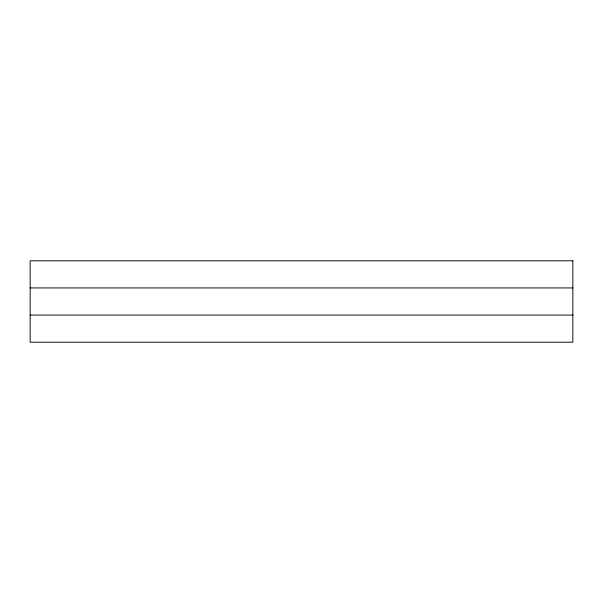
<?xml version="1.0" encoding="UTF-8"?>
<svg xmlns="http://www.w3.org/2000/svg" width="603" height="603" viewBox="0 0 603 603"><rect width="100%" height="100%" fill="white"/><g stroke="black" fill="none" stroke-linecap="round" stroke-linejoin="round"><path stroke-width="0.9" d="M30.15 287.933L572.85 287.933M30.15 315.067L572.85 315.067M572.85 260.798L30.15 260.798L30.15 342.202L572.85 342.202L572.85 260.798"/></g></svg>
